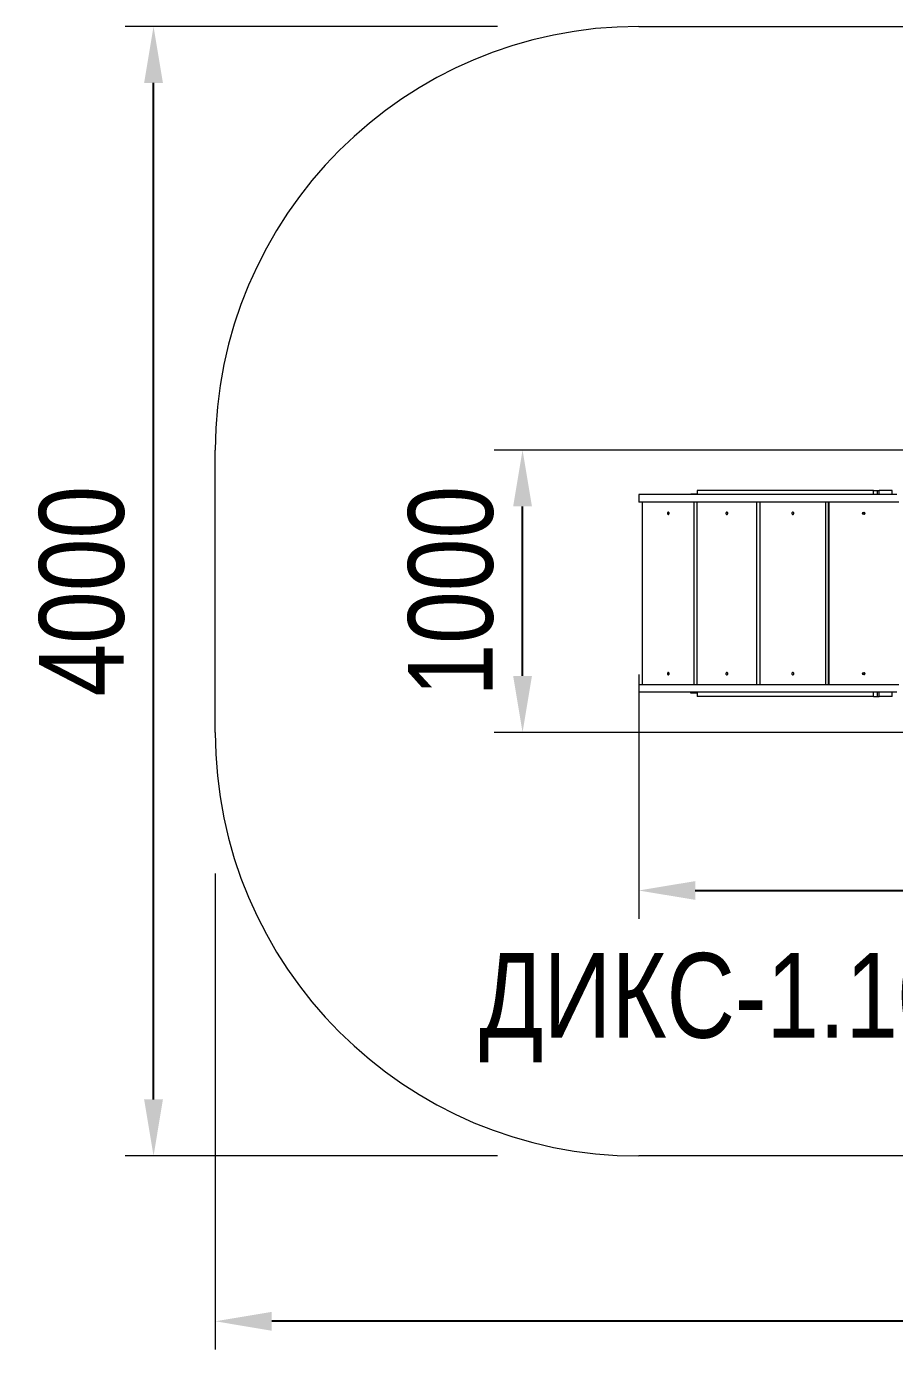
# Model space of a CAD drawing. Header units: millimetres. Extents: x -3610 to 3658, y -2763 to 1922.
# Drawn here: x -3610 to -536, y -2763 to 1922 of the extents above; entities that cross this region are included whole.
import ezdxf

# ---------------------------------------------------------------- set-up
doc = ezdxf.new("R2010")
doc.units = ezdxf.units.MM
for name, color, linetype in [('DIKOM_АРТИКУЛ', 7, 'Continuous'), ('DIKOM_ЗОНА', 80, 'Continuous'), ('DIKOM_ОБЪЕКТ', 7, 'Continuous'), ('DIKOM_РАЗМЕР_ЗОНА', 7, 'Continuous'), ('DIKOM_РАЗМЕР_ОБЪЕКТА', 7, 'Continuous')]:
    doc.layers.add(name, color=color, linetype=linetype)
doc.styles.add('style1', font='arial.ttf', dxfattribs={"width": 0.8})
doc.dimstyles.new('1-50', dxfattribs={"dimtxt": 300, "dimasz": 200, "dimexe": 100, "dimexo": 0, "dimgap": 100, "dimtad": 1, "dimtxsty": 'style1', "dimcen": 200, "dimclrd": 7, "dimclre": 7, "dimclrt": 7, "dimadec": 1, "dimazin": 2, "dimtfac": 1, "dimtmove": 0, "dimatfit": 2, "dimfxl": 0, "dimlwd": 25, "dimlwe": 18, "dimarcsym": 0})

# ---------------------------------------------------------------- blocks, each defined once
blk = doc.blocks.new('*D0')
at = {"layer": 'Defpoints', "color": 0, "transparency": 16777216}
for p in [(-1853.2, 422.4), (233.7, 422.4), (-112.6, -577.6)]:
    blk.add_point(p, dxfattribs=at)
at = {"layer": 'DIKOM_РАЗМЕР_ОБЪЕКТА', "color": 7, "lineweight": 18, "transparency": 16777216}
for p, q in [((233.7, 422.4), (-1953.2, 422.4)), ((-112.6, -577.6), (-1953.2, -577.6))]:
    blk.add_line(p, q, dxfattribs=at)
at = {"layer": 'DIKOM_РАЗМЕР_ОБЪЕКТА', "color": 7, "lineweight": 25, "transparency": 16777216}
blk.add_line((-1853.2, -377.6), (-1853.2, 222.4), dxfattribs=at)
at = {"layer": 'DIKOM_РАЗМЕР_ОБЪЕКТА', "color": 7, "transparency": 16777216}
for points in [[(-1886.5, 222.4), (-1819.9, 222.4), (-1853.2, 422.4)], [(-1886.5, -377.6), (-1819.9, -377.6), (-1853.2, -577.6)]]:
    blk.add_solid(points, dxfattribs=at)
at = {"layer": 'DIKOM_РАЗМЕР_ОБЪЕКТА', "color": 7, "transparency": 16777216, "insert": (-2106.4, -77.6), "char_height": 300, "attachment_point": 5, "rotation": 90, "style": 'style1'}
blk.add_mtext('1000', dxfattribs=at)
blk = doc.blocks.new('*D1')
at = {"layer": 'Defpoints', "color": 0, "transparency": 16777216}
for p in [(3658.5, -818.3), (-2941.5, -1077.6), (-2941.5, -2663.1)]:
    blk.add_point(p, dxfattribs=at)
at = {"layer": 'DIKOM_РАЗМЕР_ЗОНА', "color": 7, "lineweight": 18, "transparency": 16777216}
for p, q in [((3658.5, -818.3), (3658.5, -2763.1)), ((-2941.5, -1077.6), (-2941.5, -2763.1))]:
    blk.add_line(p, q, dxfattribs=at)
at = {"layer": 'DIKOM_РАЗМЕР_ЗОНА', "color": 7, "lineweight": 25, "transparency": 16777216}
blk.add_line((3458.5, -2663.1), (-2741.5, -2663.1), dxfattribs=at)
at = {"layer": 'DIKOM_РАЗМЕР_ЗОНА', "color": 7, "transparency": 16777216}
for points in [[(-2741.5, -2629.8), (-2741.5, -2696.5), (-2941.5, -2663.1)], [(3458.5, -2629.8), (3458.5, -2696.5), (3658.5, -2663.1)]]:
    blk.add_solid(points, dxfattribs=at)
at = {"layer": 'DIKOM_РАЗМЕР_ЗОНА', "color": 7, "transparency": 16777216, "insert": (150.5, -2410), "char_height": 300, "attachment_point": 5, "style": 'style1'}
blk.add_mtext('6600', dxfattribs=at)
blk = doc.blocks.new('*D2')
at = {"layer": 'Defpoints', "color": 0, "transparency": 16777216}
for p in [(-3160.1, 1922.4), (-1941.5, 1922.4), (-1941.5, -2077.6)]:
    blk.add_point(p, dxfattribs=at)
at = {"layer": 'DIKOM_РАЗМЕР_ЗОНА', "color": 7, "lineweight": 18, "transparency": 16777216}
for p, q in [((-1941.5, 1922.4), (-3260.1, 1922.4)), ((-1941.5, -2077.6), (-3260.1, -2077.6))]:
    blk.add_line(p, q, dxfattribs=at)
at = {"layer": 'DIKOM_РАЗМЕР_ЗОНА', "color": 7, "lineweight": 25, "transparency": 16777216}
blk.add_line((-3160.1, -1877.6), (-3160.1, 1722.4), dxfattribs=at)
at = {"layer": 'DIKOM_РАЗМЕР_ЗОНА', "color": 7, "transparency": 16777216}
for points in [[(-3193.5, 1722.4), (-3126.8, 1722.4), (-3160.1, 1922.4)], [(-3193.5, -1877.6), (-3126.8, -1877.6), (-3160.1, -2077.6)]]:
    blk.add_solid(points, dxfattribs=at)
at = {"layer": 'DIKOM_РАЗМЕР_ЗОНА', "color": 7, "transparency": 16777216, "insert": (-3413.3, -77.6), "char_height": 300, "attachment_point": 5, "rotation": 90, "style": 'style1'}
blk.add_mtext('4000', dxfattribs=at)
blk = doc.blocks.new('*D3')
at = {"layer": 'Defpoints', "color": 0, "transparency": 16777216}
for p in [(-1441.5, -372.1), (1658.5, -372.1), (1658.5, -1137.5)]:
    blk.add_point(p, dxfattribs=at)
at = {"layer": 'DIKOM_РАЗМЕР_ОБЪЕКТА', "color": 7, "lineweight": 18, "transparency": 16777216}
for p, q in [((-1441.5, -372.1), (-1441.5, -1237.5)), ((1658.5, -372.1), (1658.5, -1237.5))]:
    blk.add_line(p, q, dxfattribs=at)
at = {"layer": 'DIKOM_РАЗМЕР_ОБЪЕКТА', "color": 7, "lineweight": 25, "transparency": 16777216}
blk.add_line((-1241.5, -1137.5), (1458.5, -1137.5), dxfattribs=at)
at = {"layer": 'DIKOM_РАЗМЕР_ОБЪЕКТА', "color": 7, "transparency": 16777216}
for points in [[(-1241.5, -1104.2), (-1241.5, -1170.8), (-1441.5, -1137.5)], [(1458.5, -1104.2), (1458.5, -1170.8), (1658.5, -1137.5)]]:
    blk.add_solid(points, dxfattribs=at)
at = {"layer": 'DIKOM_РАЗМЕР_ОБЪЕКТА', "color": 7, "transparency": 16777216, "insert": (73.8, -884.2), "char_height": 300, "attachment_point": 5, "style": 'style1'}
blk.add_mtext('3100', dxfattribs=at)

msp = doc.modelspace()

# ---------------------------------------------------------------- linework, layer by layer
at = {"layer": 'DIKOM_ЗОНА', "color": 3, "lineweight": 15}
for p, q in [((-1441.519, 1922.402), (2658.481, 1922.402)), ((-2941.519, -577.598), (-2941.519, 422.402)), ((2658.481, -2077.598), (-1441.519, -2077.598))]:
    msp.add_line(p, q, dxfattribs=at)
for centre, start, end in [((-1441.519, 422.402), 90, 180), ((-1441.519, -577.598), 180, 270)]:
    msp.add_arc(centre, 1500, start, end, dxfattribs=at)
at = {"layer": 'DIKOM_ОБЪЕКТ', "color": 7, "linetype": 'Continuous', "lineweight": 15}
for p, q in [((-1441.519, 264.402), (-1441.519, 237.402)), ((-1440.34, 264.402), (-1441.519, 264.402)), ((-1440.34, 237.402), (-1441.519, 237.402)), ((-1440.34, 237.402), (-1440.34, 264.402)), ((-527.409, 264.402), (-1440.34, 264.402)), ((-520.458, 237.402), (-1440.34, 237.402)), ((-1429.028, 237.402), (-1429.028, -408.598)), ((-1257.409, 264.402), (-1257.409, 267.402)), ((-1257.409, 267.402), (-1234.616, 267.402)), ((-1244.99, -408.598), (-1244.99, 237.402)), ((-1236.302, 237.402), (-1236.302, -408.598)), ((-1234.616, 279.402), (-1234.616, 264.402)), ((-1233.88, 279.402), (-1234.616, 279.402)), ((-1233.88, 264.402), (-1233.88, 279.402)), ((-610.862, 279.402), (-1233.88, 279.402)), ((-1023.013, -408.598), (-1023.013, 237.402)), ((-1013.222, 237.402), (-1013.222, -408.598)), ((-778.737, -408.598), (-778.737, 237.402)), ((-769.374, -408.598), (-769.374, 237.402)), ((-768.213, 237.402), (-768.213, -408.598)), ((-610.862, 264.402), (-610.862, 279.402)), ((-610.862, 279.402), (-596.065, 279.402)), ((-596.065, 264.402), (-596.065, 279.402)), ((-596.065, 279.402), (-590.541, 279.402)), ((-590.541, 264.402), (-590.541, 279.402)), ((-544.154, 279.402), (-590.541, 279.402)), ((-544.154, 264.402), (-544.154, 279.402)), ((-1441.519, -408.598), (-1441.519, -435.598)), ((-1440.34, -408.598), (-1441.519, -408.598)), ((-1440.34, -435.598), (-1440.34, -408.598)), ((-520.458, -408.598), (-1440.34, -408.598)), ((-1440.34, -435.598), (-1441.519, -435.598)), ((-527.409, -435.598), (-1440.34, -435.598)), ((-1257.409, -438.598), (-1257.409, -435.598)), ((-1234.616, -438.598), (-1257.409, -438.598)), ((-1234.616, -435.598), (-1234.616, -450.598)), ((-1233.88, -450.598), (-1234.616, -450.598)), ((-1233.88, -450.598), (-1233.88, -435.598)), ((-610.862, -450.598), (-1233.88, -450.598)), ((-610.862, -450.598), (-610.862, -435.598)), ((-610.862, -450.598), (-596.065, -450.598)), ((-596.065, -450.598), (-596.065, -435.598)), ((-596.065, -450.598), (-590.541, -450.598)), ((-590.541, -450.598), (-590.541, -435.598)), ((-544.154, -450.598), (-590.541, -450.598)), ((-544.154, -450.598), (-544.154, -435.598))]:
    msp.add_line(p, q, dxfattribs=at)
at = {"layer": 'DIKOM_ОБЪЕКТ', "color": 7, "linetype": 'Continuous', "lineweight": 15, "flags": 128}
for points in [[(-1337.009, 194.402), (-1336.141, 194.579), (-1335.35, 195.097), (-1334.707, 195.908), (-1334.268, 196.94), (-1334.072, 198.103), (-1334.138, 199.292), (-1334.459, 200.402), (-1335.006, 201.334), (-1335.731, 202.006), (-1336.57, 202.357), (-1337.448, 202.357), (-1338.286, 202.006), (-1339.012, 201.334), (-1339.559, 200.402), (-1339.88, 199.292), (-1339.945, 198.103), (-1339.75, 196.94), (-1339.311, 195.908), (-1338.668, 195.097), (-1337.877, 194.579), (-1337.009, 194.402)], [(-1129.657, 194.402), (-1128.652, 194.579), (-1127.735, 195.097), (-1126.989, 195.908), (-1126.481, 196.94), (-1126.254, 198.103), (-1126.33, 199.292), (-1126.702, 200.402), (-1127.336, 201.334), (-1128.177, 202.006), (-1129.149, 202.357), (-1130.166, 202.357), (-1131.138, 202.006), (-1131.979, 201.334), (-1132.613, 200.402), (-1132.985, 199.292), (-1133.061, 198.103), (-1132.834, 196.94), (-1132.326, 195.908), (-1131.58, 195.097), (-1130.663, 194.579), (-1129.657, 194.402)], [(-895.98, 194.402), (-894.874, 194.579), (-893.866, 195.097), (-893.046, 195.908), (-892.487, 196.94), (-892.238, 198.103), (-892.322, 199.292), (-892.731, 200.402), (-893.428, 201.334), (-894.352, 202.006), (-895.421, 202.357), (-896.539, 202.357), (-897.608, 202.006), (-898.532, 201.334), (-899.229, 200.402), (-899.637, 199.292), (-899.721, 198.103), (-899.472, 196.94), (-898.913, 195.908), (-898.093, 195.097), (-897.086, 194.579), (-895.98, 194.402)], [(-1337.009, -373.598), (-1336.141, -373.421), (-1335.35, -372.903), (-1334.707, -372.092), (-1334.268, -371.06), (-1334.072, -369.897), (-1334.138, -368.708), (-1334.459, -367.598), (-1335.006, -366.666), (-1335.731, -365.994), (-1336.57, -365.643), (-1337.448, -365.643), (-1338.286, -365.994), (-1339.012, -366.666), (-1339.559, -367.598), (-1339.88, -368.708), (-1339.945, -369.897), (-1339.75, -371.06), (-1339.311, -372.092), (-1338.668, -372.903), (-1337.877, -373.421), (-1337.009, -373.598)], [(-1129.657, -373.598), (-1128.652, -373.421), (-1127.735, -372.903), (-1126.989, -372.092), (-1126.481, -371.06), (-1126.254, -369.897), (-1126.33, -368.708), (-1126.702, -367.598), (-1127.336, -366.666), (-1128.177, -365.994), (-1129.149, -365.643), (-1130.166, -365.643), (-1131.138, -365.994), (-1131.979, -366.666), (-1132.613, -367.598), (-1132.985, -368.708), (-1133.061, -369.897), (-1132.834, -371.06), (-1132.326, -372.092), (-1131.58, -372.903), (-1130.663, -373.421), (-1129.657, -373.598)], [(-895.98, -373.598), (-894.874, -373.421), (-893.866, -372.903), (-893.046, -372.092), (-892.487, -371.06), (-892.238, -369.897), (-892.322, -368.708), (-892.731, -367.598), (-893.428, -366.666), (-894.352, -365.994), (-895.421, -365.643), (-896.539, -365.643), (-897.608, -365.994), (-898.532, -366.666), (-899.229, -367.598), (-899.637, -368.708), (-899.721, -369.897), (-899.472, -371.06), (-898.913, -372.092), (-898.093, -372.903), (-897.086, -373.421), (-895.98, -373.598)]]:
    msp.add_lwpolyline(points, dxfattribs=at)
at = {"layer": 'DIKOM_ОБЪЕКТ', "color": 7, "linetype": 'Continuous', "lineweight": 15}
for centre in [(-644.79, 198.404), (-644.79, -369.596)]:
    msp.add_circle(centre, 4.003, dxfattribs=at)
for centre in [(-640.429, 198.402), (-640.429, -369.598)]:
    msp.add_arc(centre, 4.03, 123.536989, 236.463011, dxfattribs=at)

# ---------------------------------------------------------------- texts
at = {"layer": 'DIKOM_АРТИКУЛ', "insert": (-2006.365, -1358.95), "char_height": 300, "attachment_point": 1, "style": 'style1'}
msp.add_mtext_dynamic_manual_height_columns('ДИКС-1.10', width=1627.7801, gutter_width=20, heights=[0], dxfattribs=at)

# ---------------------------------------------------------------- dimensions: what is measured, and where the dimension line sits
at = {"layer": 'DIKOM_РАЗМЕР_ЗОНА'}
dim = msp.add_linear_dim(base=(-3160.125, 1922.402), p1=(-1941.519, -2077.598), p2=(-1941.519, 1922.402), angle=90, dimstyle='1-50', dxfattribs=at)
dim.commit()
dim.dimension.update_dxf_attribs({"geometry": '*D2', "text_midpoint": (-3160.125, -77.598), "dimtype": 160})
dim = msp.add_linear_dim(base=(-2941.519, -2663.142), p1=(3658.481, -818.267), p2=(-2941.519, -1077.598), dimstyle='1-50', dxfattribs=at)
dim.commit()
dim.dimension.update_dxf_attribs({"geometry": '*D1', "text_midpoint": (150.484, -2663.142), "dimtype": 160})
at = {"layer": 'DIKOM_РАЗМЕР_ОБЪЕКТА'}
dim = msp.add_linear_dim(base=(-1853.194, 422.402), p1=(-112.65, -577.598), p2=(233.699, 422.402), angle=90, dimstyle='1-50', dxfattribs=at)
dim.commit()
dim.dimension.update_dxf_attribs({"geometry": '*D0', "text_midpoint": (-1853.194, -77.598), "dimtype": 160})
dim = msp.add_linear_dim(base=(1658.481, -1137.488), p1=(-1441.519, -372.098), p2=(1658.481, -372.098), dimstyle='1-50', dxfattribs=at)
dim.commit()
dim.dimension.update_dxf_attribs({"geometry": '*D3', "text_midpoint": (73.849, -1137.488), "dimtype": 160})

doc.saveas('drawing.dxf')
